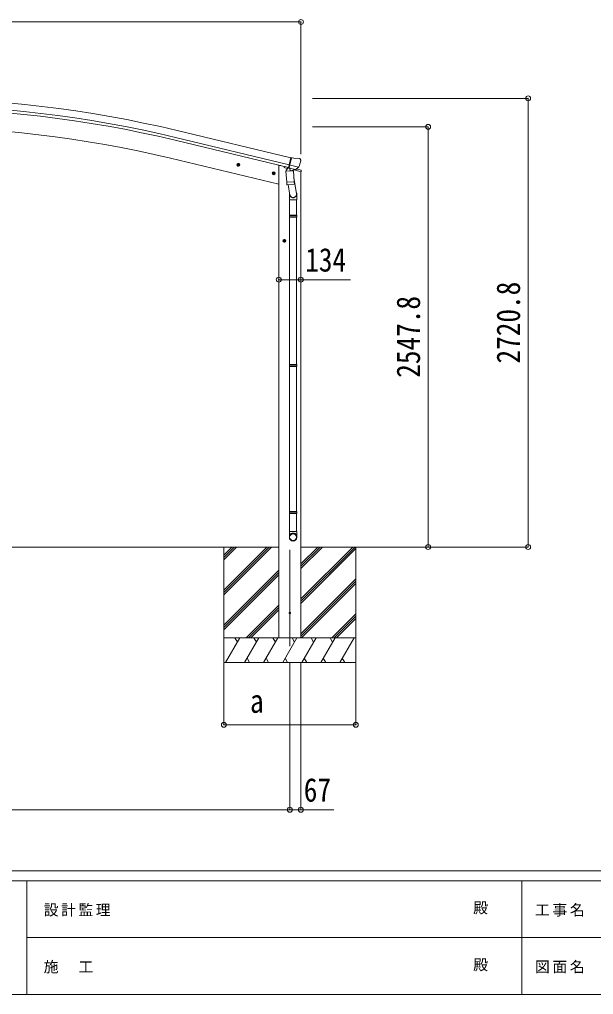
# Model space of a CAD drawing. Units: millimetres at full size. Extents: x -8385 to 8479, y -5853 to 5787.
# Drawn here: x -3447 to 31, y -5853 to 59 of the extents above; entities that cross this region are included whole.
import ezdxf
from ezdxf.enums import TextEntityAlignment as Align

# ---------------------------------------------------------------- set-up
doc = ezdxf.new("R2010")
doc.units = ezdxf.units.MM
doc.header["$LTSCALE"] = 30
doc.header["$PDMODE"] = 32
doc.header["$PDSIZE"] = 30
for name, color, linetype, lineweight in [('0-0_0', 7, 'Continuous', 9), ('0-1_本体', 4, 'Continuous', 9), ('0-2_部品', 7, 'Continuous', 9), ('0-8_PARTS2', 2, 'Continuous', 9), ('0-A_寸法', 6, 'Continuous', 9), ('F-0_240', 7, 'Continuous', 9)]:
    doc.layers.add(name, color=color, linetype=linetype, lineweight=lineweight)
doc.styles.add('ＭＳ ゴシック', font='')
doc.styles.get('ＭＳ ゴシック').set_extended_font_data('MS Gothic')

msp = doc.modelspace()

# ---------------------------------------------------------------- linework, layer by layer
at = {"layer": '0-0_0'}
for p, q in [((-6408.11, -3139.41), (-1876.09, -3139.41)), ((-2209.09, -3139.41), (-2209.09, -3839.41)), ((-2209.09, -3400.14), (-1948.36, -3139.41)), ((-2209.09, -3414.28), (-1934.22, -3139.41)), ((-2209.09, -3428.43), (-1920.07, -3139.41)), ((-2209.09, -3216.3), (-2132.21, -3139.41)), ((-2209.09, -3202.15), (-2146.35, -3139.41)), ((-2209.09, -3188.01), (-2160.49, -3139.41)), ((-1742.09, -3139.41), (-1320.93, -3139.41)), ((-1742.09, -3453.64), (-1427.86, -3139.41)), ((-1742.09, -3467.78), (-1413.72, -3139.41)), ((-1742.09, -3269.8), (-1611.71, -3139.41)), ((-1742.09, -3255.65), (-1625.85, -3139.41)), ((-1742.09, -3241.51), (-1639.99, -3139.41)), ((-1742.09, -3481.93), (-1409.09, -3148.93)), ((-1409.09, -3139.41), (-1409.09, -3839.41)), ((-2209.09, -3612.27), (-1876.09, -3279.28)), ((-2209.09, -3626.42), (-1876.09, -3293.42)), ((-2209.09, -3640.56), (-1876.09, -3307.56)), ((-1742.09, -3665.77), (-1409.09, -3332.78)), ((-1742.09, -3679.91), (-1409.09, -3346.92)), ((-1737.44, -3689.41), (-1409.09, -3361.06)), ((-2074.1, -3689.41), (-1876.09, -3491.41)), ((-2059.95, -3689.41), (-1876.09, -3505.55)), ((-2045.81, -3689.41), (-1876.09, -3519.69)), ((-1553.6, -3689.41), (-1409.09, -3544.91)), ((-1539.45, -3689.41), (-1409.09, -3559.05)), ((-1525.31, -3689.41), (-1409.09, -3573.19)), ((-1409.09, -3689.41), (-2209.09, -3689.41)), ((-2198.8, -3839.41), (-2112.2, -3689.41)), ((-2127.2, -3715.4), (-2142.2, -3689.41)), ((-2083.33, -3839.41), (-1996.73, -3689.41)), ((-2011.73, -3715.4), (-2026.73, -3689.41)), ((-1967.86, -3839.41), (-1881.26, -3689.41)), ((-1896.26, -3715.4), (-1911.26, -3689.41)), ((-1876.09, -3689.41), (-1742.09, -3689.41)), ((-1852.39, -3839.41), (-1765.79, -3689.41)), ((-1780.79, -3715.4), (-1795.79, -3689.41)), ((-1736.92, -3839.41), (-1650.32, -3689.41)), ((-1665.32, -3715.4), (-1680.32, -3689.41)), ((-1621.45, -3839.41), (-1534.85, -3689.41)), ((-1564.85, -3689.41), (-1549.85, -3715.4)), ((-1505.98, -3839.41), (-1419.38, -3689.41)), ((-2209.09, -3839.41), (-1409.09, -3839.41)), ((-2068.33, -3813.44), (-2053.33, -3839.41)), ((-1952.86, -3813.43), (-1937.86, -3839.41)), ((-1837.39, -3813.43), (-1822.39, -3839.41)), ((-1721.92, -3813.44), (-1706.92, -3839.41)), ((-1606.45, -3813.44), (-1591.45, -3839.41)), ((-1490.98, -3813.44), (-1475.98, -3839.41))]:
    msp.add_line(p, q, dxfattribs=at)
at = {"layer": '0-1_本体'}
for p, q in [((-1803.02, -779.16), (-2490.94, -614.01)), ((-1817.03, -837.5), (-2504.95, -672.35)), ((-1813.1, -821.14), (-2501.02, -655.98)), ((-1876.09, -939.53), (-2531.32, -782.23)), ((-1876.09, -826.41), (-1863.21, -826.41)), ((-1876.09, -826.41), (-1876.09, -3689.41)), ((-1799.77, -779.94), (-1813.78, -838.28)), ((-1799.77, -779.94), (-1803.02, -779.16)), ((-1813.78, -838.28), (-1817.03, -837.5)), ((-1742.09, -862.69), (-1742.09, -3689.41))]:
    msp.add_line(p, q, dxfattribs=at)
for radius in [7073, 7029.83, 7013, 6900]:
    msp.add_arc((-4142.1, -7491.58), radius, 76.5, 103.5, dxfattribs=at)
at = {"layer": '0-2_部品'}
for p, q in [((-2130.57, -819.32), (-2111.12, -823.98)), ((-2122.98, -814.45), (-2128.14, -819.9)), ((-2123.18, -831.37), (-2118.51, -811.93)), ((-2115.68, -816.21), (-2122.98, -814.45)), ((-2118.71, -828.85), (-2113.55, -823.4)), ((-2113.55, -823.4), (-2115.68, -816.21)), ((-1755.7, -835.37), (-1813.21, -821.57)), ((-1776.7, -783.75), (-1802.63, -777.53)), ((-1776.7, -783.75), (-1763.44, -781.05)), ((-1748.96, -784.24), (-1762.14, -781.08)), ((-1745.86, -786.49), (-1742.01, -792.79)), ((-1741.65, -795.07), (-1741.92, -796.22)), ((-1916.65, -870.67), (-1897.2, -875.34)), ((-1909.05, -865.81), (-1914.22, -871.26)), ((-1909.26, -882.73), (-1904.59, -863.28)), ((-1901.76, -867.56), (-1909.05, -865.81)), ((-1904.79, -880.2), (-1899.62, -874.76)), ((-1899.62, -874.76), (-1901.76, -867.56)), ((-1844.17, -830.99), (-1844.17, -834.24)), ((-1822.11, -843.48), (-1840.34, -839.1)), ((-1832.77, -860.93), (-1787.09, -857.73)), ((-1828.1, -927.76), (-1832.77, -860.93)), ((-1818.36, -839.16), (-1831.67, -854.48)), ((-1831.67, -854.48), (-1831.23, -860.82)), ((-1817.41, -839.09), (-1818.36, -839.16)), ((-1814.33, -841.57), (-1815.86, -841.2)), ((-1777.63, -850.38), (-1814.33, -841.57)), ((-1808.38, -843.39), (-1807.36, -858)), ((-1780.17, -852.39), (-1805.98, -858.82)), ((-1788.86, -854.55), (-1788.63, -857.84)), ((-1787.09, -857.73), (-1782.41, -924.57)), ((-1775.26, -850.85), (-1782.78, -849.05)), ((-1739.62, -863.29), (-1782.55, -852.98)), ((-1779.46, -850.6), (-1779.41, -851.35)), ((-1776.1, -850.74), (-1777.63, -850.38)), ((-1772.55, -850.28), (-1756.17, -835.79)), ((-1768.85, -847.01), (-1741.92, -853.48)), ((-1739.62, -856.39), (-1739.62, -863.29)), ((-1828.1, -927.76), (-1782.41, -924.57)), ((-1828.09, -927.76), (-1827.2, -940.46)), ((-1783.4, -939.17), (-1825.09, -942.09)), ((-1819.67, -941.71), (-1808.93, -1005.3)), ((-1784.14, -899.8), (-1768.23, -995.97)), ((-1781.55, -937.04), (-1782.43, -924.57)), ((-1781.95, -938.39), (-1781.95, -938.39)), ((-1812.08, -998.48), (-1812.08, -1033.13)), ((-1766.08, -1033.13), (-1766.08, -998.78)), ((-1812.08, -1033.13), (-1766.08, -1033.13)), ((-1810.08, -1033.13), (-1810.08, -1127.13)), ((-1768.08, -1033.13), (-1768.08, -1127.13)), ((-1812.08, -1129.13), (-1811.08, -1127.13)), ((-1812.08, -1129.13), (-1766.08, -1129.13)), ((-1812.08, -1129.13), (-1812.08, -1137.13)), ((-1812.08, -1137.13), (-1766.08, -1137.13)), ((-1812.08, -1137.13), (-1811.08, -1139.13)), ((-1811.08, -1127.13), (-1767.08, -1127.13)), ((-1811.08, -1139.13), (-1767.08, -1139.13)), ((-1810.08, -1139.13), (-1810.08, -2033.47)), ((-1768.08, -1139.13), (-1768.08, -2033.47)), ((-1766.08, -1129.13), (-1767.08, -1127.13)), ((-1852.29, -1283), (-1832.29, -1283)), ((-1846.04, -1276.5), (-1849.79, -1283)), ((-1838.54, -1276.5), (-1846.04, -1276.5)), ((-1842.29, -1293), (-1842.29, -1273)), ((-1834.78, -1283), (-1838.54, -1276.5)), ((-1838.54, -1289.5), (-1834.78, -1283)), ((-1812.08, -2035.47), (-1811.08, -2033.47)), ((-1812.08, -2035.47), (-1766.08, -2035.47)), ((-1812.08, -2035.47), (-1812.08, -2043.47)), ((-1812.08, -2043.47), (-1766.08, -2043.47)), ((-1812.08, -2043.47), (-1811.08, -2045.47)), ((-1811.08, -2033.47), (-1767.08, -2033.47)), ((-1811.08, -2045.47), (-1767.08, -2045.47)), ((-1810.08, -2045.47), (-1810.08, -2923.51)), ((-1768.08, -2045.47), (-1768.08, -2923.51)), ((-1766.08, -2035.47), (-1767.08, -2033.47)), ((-1812.08, -2925.51), (-1811.08, -2923.51)), ((-1812.08, -2925.51), (-1766.08, -2925.51)), ((-1812.08, -2925.51), (-1812.08, -2933.51)), ((-1812.08, -2933.51), (-1766.08, -2933.51)), ((-1812.08, -2933.51), (-1811.08, -2935.51)), ((-1811.08, -2923.51), (-1767.08, -2923.51)), ((-1811.08, -2935.51), (-1767.08, -2935.51)), ((-1810.08, -2935.51), (-1810.08, -3045.51)), ((-1768.08, -2935.51), (-1768.08, -3045.51)), ((-1766.08, -2925.51), (-1767.08, -2923.51)), ((-1812.08, -3079.65), (-1812.08, -3045.51)), ((-1812.08, -3045.51), (-1766.08, -3045.51)), ((-1766.08, -3079.65), (-1766.08, -3045.51))]:
    msp.add_line(p, q, dxfattribs=at)
for points in [[(-2128.14, -819.9), (-2126.01, -827.09), (-2118.71, -828.85)], [(-1808.06, -842.98), (-1817.79, -840.64), (-1802.63, -777.53)], [(-1914.22, -871.26), (-1912.09, -878.45), (-1904.79, -880.2)], [(-1808.06, -842.98), (-1807.83, -843.13), (-1783.06, -849.07), (-1782.78, -849.05)], [(-1755.43, -834.8), (-1756.01, -835.64), (-1756.17, -835.79)], [(-1766.08, -1129.13), (-1766.08, -1137.13), (-1767.08, -1139.13)], [(-1849.79, -1283), (-1846.04, -1289.5), (-1838.54, -1289.5)], [(-1766.08, -2035.47), (-1766.08, -2043.47), (-1767.08, -2045.47)], [(-1766.08, -2925.51), (-1766.08, -2933.51), (-1767.08, -2935.51)]]:
    msp.add_lwpolyline(points, dxfattribs=at)
for centre, radius in [((-2120.84, -821.65), 8.5), ((-2120.84, -821.65), 7.7), ((-2120.84, -821.65), 6.5), ((-1906.92, -873.01), 8.5), ((-1906.92, -873.01), 7.7), ((-1906.92, -873.01), 6.5), ((-1842.29, -1283), 8.5), ((-1842.29, -1283), 7.7), ((-1842.29, -1283), 6.5)]:
    msp.add_circle(centre, radius, dxfattribs=at)
at = {"layer": '0-2_部品', "color": 4}
msp.add_circle((-1809.09, -3539.41), 5, dxfattribs=at)
at = {"layer": '0-2_部品'}
for centre, radius, start, end in [((-1762.84, -783.99), 3, 76.5, 101.5), ((-1938.73, -748.97), 202.4, 334.90875, 346.5), ((-1750.13, -789.1), 5, 31.5, 76.5), ((-1839.17, -834.24), 5, 180, 256.5), ((-1815.74, -840.71), 0.5, 221.23754, 256.5), ((-1808.98, -843.47), 0.604, 7.79405, 79.40158), ((-1806.34, -857.85), 1.03, 188.03431, 289.96103), ((-1780.41, -851.42), 1, 284, 4), ((-1778.97, -850.57), 0.5, 76.5, 184), ((-1775.98, -850.26), 0.5, 256.5, 291.76246), ((-1742.62, -856.39), 3, 0, 76.5), ((-1825.23, -940.09), 2, 190.53157, 274), ((-1783.54, -937.18), 2, 274, 322.59038), ((-1783.49, -937.21), 1.95, 322.52234, 4.95983), ((-1796.08, -998.78), 30, 0, 2.54858)]:
    msp.add_arc(centre, radius, start, end, dxfattribs=at)
for centre, major_axis, ratio, start_param, end_param in [((-1744.57, -794.35), (1.57, -2.57), 0.99628, 0.7835347, 1.5707963), ((-1774.56, -847.93), (0.73, -2.92), 0.997631, 5.8041905, 5.8929484), ((-1774.6, -847.8), (-2.63, 3.16), 0.650902, 2.1145521, 2.1873627), ((-1774.54, -848.03), (0.73, -2.92), 0.997631, 5.965759, 6.7621801), ((-1789.08, -998.48), (-23, 0), 0.996195, 6.0000678, 10.0103449), ((-1789.08, -998.48), (-21, 0), 0.996195, 0.3319459, 3.3482706), ((-1789.08, -3077.91), (23, 0), 0.996195, 6.2831853, 9.424778), ((-1789.08, -3079.65), (23, 0), 0.996195, 6.2831853, 9.424778), ((-1789.08, -3079.65), (0, -23.43), 0.981806, 4.712389, 7.8539816)]:
    msp.add_ellipse(centre, major_axis=major_axis, ratio=ratio, start_param=start_param, end_param=end_param, dxfattribs=at)
msp.add_ellipse((-1789.08, -3079.65), major_axis=(-21, 0), ratio=0.996195, dxfattribs=at)
at = {"layer": '0-8_PARTS2', "color": 6}
msp.add_line((-6542.61, 44.47), (-1741.59, 44.47), dxfattribs=at)
at = {"layer": '0-8_PARTS2'}
msp.add_line((-1809.09, -3740.35), (-1809.09, -3156.4), dxfattribs=at)
at = {"layer": '0-A_寸法'}
for p, q in [((-1741.59, 44.47), (-1741.59, -757.86)), ((-365.01, -418.58), (-1671.44, -418.58)), ((-365.01, -3139.41), (-365.01, -418.58)), ((-970.99, -591.58), (-1671.44, -591.58)), ((-970.99, -3139.41), (-970.99, -591.58)), ((-1876.09, -1518.17), (-1742.09, -1518.17)), ((-1742.09, -1518.17), (-1442.09, -1518.17)), ((-970.99, -3139.41), (-1365.23, -3139.41)), ((-365.01, -3139.41), (-970.99, -3139.41)), ((-2209.09, -4217.32), (-2209.09, -3842.91)), ((-1809.09, -4732.3), (-1809.09, -3842.91)), ((-1742.09, -4732.3), (-1742.09, -3842.91)), ((-1409.09, -4217.32), (-1409.09, -3842.91)), ((-1409.09, -4217.32), (-2209.09, -4217.32)), ((-6475.11, -4732.3), (-1809.09, -4732.3)), ((-1809.09, -4732.3), (-1742.09, -4732.3)), ((-1742.09, -4732.3), (-1542.09, -4732.3))]:
    msp.add_line(p, q, dxfattribs=at)
for p in [(-1741.59, 44.47), (-365.01, -418.58), (-970.99, -591.58), (-1876.09, -1518.17), (-1742.09, -1518.17), (-970.99, -3139.41), (-365.01, -3139.41), (-2209.09, -4217.32), (-1409.09, -4217.32), (-1809.09, -4732.3), (-1742.09, -4732.3)]:
    msp.add_point(p, dxfattribs=at)
at = {"layer": 'F-0_240', "color": 5}
for p, q in [((-8385.45, -5102.66), (8054.55, -5102.66)), ((-8385.45, -5162.66), (5387.79, -5162.66)), ((-3402.21, -5162.66), (-3402.21, -5852.66)), ((-402.21, -5162.66), (-402.21, -5852.66)), ((-3402.21, -5507.66), (2747.79, -5507.66)), ((-8385.45, -5852.66), (8054.55, -5852.66))]:
    msp.add_line(p, q, dxfattribs=at)

# ---------------------------------------------------------------- texts
at = {"layer": '0-A_寸法', "color": 7, "style": 'ＭＳ ゴシック', "width": 0.85}
for s, p in [('134', (-1715.84, -1512.17)), ('a', (-2050.34, -4187.32)), ('67', (-1724.59, -4726.3))]:
    msp.add_text(s, height=143, dxfattribs=at).set_placement(p, align=Align.BOTTOM_LEFT)
for s, p in [('2720.8', (-371.01, -2026.5)), ('2547.8', (-976.99, -2113))]:
    msp.add_text(s, height=143, rotation=90, dxfattribs=at).set_placement(p, align=Align.BOTTOM_LEFT)
at = {"layer": 'F-0_240', "style": 'ＭＳ ゴシック'}
for p in [(-697.92, -5380.16), (-697.92, -5725.16)]:
    msp.add_text('殿', height=65.98, dxfattribs=at).set_placement(p, align=Align.BOTTOM_LEFT)
at = {"layer": 'F-0_240', "char_height": 65.98, "attachment_point": 7, "style": 'ＭＳ ゴシック'}
for s, insert in [('\\T1.17;設計監理', (-3300.89, -5380.16)), ('\\T1.17;工事名', (-323.11, -5380.16)), ('\\T1.17;施\u3000工', (-3300.89, -5725.16)), ('\\T1.17;図面名', (-323.11, -5725.16))]:
    msp.add_mtext(s, dxfattribs=dict(at, insert=insert))

doc.saveas('drawing.dxf')
